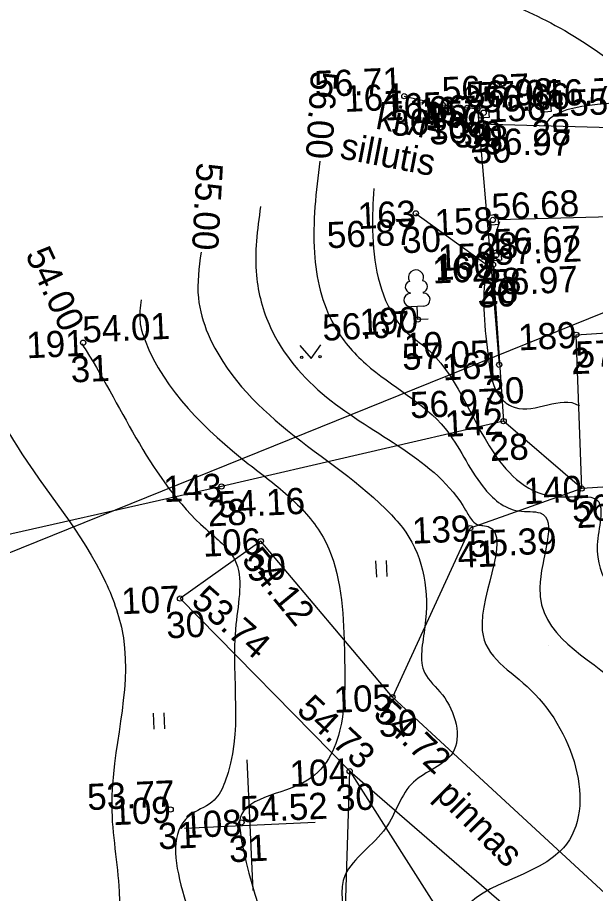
# Model space of a CAD drawing. Extents: x 641404 to 641608, y 6457581 to 6457733.
# Drawn here: x 641456.27 to 641478.35, y 6457664.11 to 6457697.54 of the extents above; entities that cross this region are included whole.
import ezdxf

# ---------------------------------------------------------------- set-up
doc = ezdxf.new("R2010")
doc.units = 0
for name, color, linetype in [('Level 10', 7, 'Continuous'), ('Level 28', 7, 'Continuous'), ('Level 30', 7, 'Continuous'), ('Level 31', 7, 'Continuous'), ('Level 33', 7, 'Continuous'), ('Level 40', 7, 'Continuous'), ('Level 41', 7, 'Continuous'), ('Level 47', 7, 'Continuous'), ('Level 48', 7, 'Continuous'), ('Level 49', 7, 'Continuous'), ('Level 50', 7, 'Continuous'), ('Level 58', 7, 'Continuous'), ('Level 59', 7, 'Continuous'), ('Level 61', 7, 'Continuous'), ('RDT', 7, 'Continuous')]:
    doc.layers.add(name, color=color, linetype=linetype)

# ---------------------------------------------------------------- blocks, each defined once
blk = doc.blocks.new('VMETS')
at = {"layer": 'RDT'}
blk.add_circle((0, 0), 0.311, dxfattribs=at)

msp = doc.modelspace()

# ---------------------------------------------------------------- linework, layer by layer
at = {"layer": 'Level 10'}
for p, q in [((641471.269, 6457687.033), (641471.27, 6457687.001)), ((641471.768, 6457687.055), (641471.769, 6457687.023)), ((641471.792, 6457686.524), (641471.292, 6457686.501)), ((641471.564, 6457686.013), (641471.542, 6457686.512)), ((641471.964, 6457686.031), (641471.564, 6457686.013))]:
    msp.add_line(p, q, dxfattribs=at)
for centre, radius, start, end in [((641471.493, 6457687.611), 0.292, 335.1438, 209.984), ((641471.309, 6457687.253), 0.224, 107.808, 259.643), ((641471.708, 6457687.271), 0.224, 285.4849, 77.3198), ((641471.281, 6457686.751), 0.25, 92.564, 272.5639), ((641471.781, 6457686.773), 0.25, 272.5639, 92.5639)]:
    msp.add_arc(centre, radius, start, end, dxfattribs=at)
at = {"layer": 'Level 28'}
for points in [[(641473.865, 6457694.079), (641474.253, 6457694.116), (641474.29, 6457693.728), (641473.902, 6457693.691)], [(641476.662, 6457693.956), (641476.274, 6457693.918), (641476.237, 6457694.307), (641476.625, 6457694.344)], [(641474.253, 6457689.602), (641474.219, 6457689.99), (641474.608, 6457690.024), (641474.641, 6457689.635)], [(641474.378, 6457688.248), (641474.342, 6457688.636), (641474.73, 6457688.672), (641474.766, 6457688.283)]]:
    msp.add_lwpolyline(points, close=True, dxfattribs=at)
msp.add_lwpolyline([(641474.435, 6457688.106), (641474.84, 6457682.133), (641464.065, 6457679.641), (641453.669, 6457677.294), (641437.536, 6457673.826), (641435.334, 6457681.069)], dxfattribs=at)
at = {"layer": 'Level 30'}
msp.add_line((641471.488, 6457690.064), (641474.365, 6457687.984), dxfattribs=at)
for points in [[(641471.047, 6457694.534), (641472.522, 6457694.204), (641473.448, 6457694.088), (641473.837, 6457694.061), (641474.365, 6457687.984), (641474.673, 6457684.285)], [(641473.888, 6457693.483), (641481.708, 6457693.26), (641487.451, 6457692.79), (641493.564, 6457691.396), (641495.922, 6457689.785), (641501.082, 6457685.031), (641507.688, 6457675.67), (641513.017, 6457667.832), (641515.919, 6457664.645), (641519.511, 6457662.451), (641523.684, 6457663.435)], [(641523.005, 6457651.908), (641516.022, 6457658.621), (641507.477, 6457670.38), (641499.717, 6457681.535), (641494.4, 6457686.49), (641491.204, 6457688.128), (641487.539, 6457689.253), (641480.866, 6457689.982), (641474.626, 6457689.818)], [(641500.28, 6457655.186), (641488.767, 6457657.779), (641480.37, 6457662.588), (641470.594, 6457671.601), (641465.568, 6457677.557), (641462.481, 6457675.365), (641468.962, 6457668.773), (641478.166, 6457660.813), (641487.131, 6457655.989), (641494.605, 6457652.866)]]:
    msp.add_lwpolyline(points, dxfattribs=at)
at = {"layer": 'Level 31'}
for centre in [(641471.047, 6457694.534), (641472.522, 6457694.204), (641474.177, 6457693.475), (641471.488, 6457690.064), (641474.365, 6457687.984), (641474.435, 6457688.106), (641471.564, 6457686.013), (641477.617, 6457685.431), (641458.781, 6457685.128), (641474.673, 6457684.285), (641474.84, 6457682.133), (641464.065, 6457679.641), (641477.827, 6457679.563), (641473.56, 6457678.051), (641465.568, 6457677.557), (641462.481, 6457675.365), (641470.594, 6457671.601), (641468.962, 6457668.773), (641462.121, 6457667.314), (641464.829, 6457666.819)]:
    msp.add_circle(centre, 0.1, dxfattribs=at)
at = {"layer": 'Level 33'}
msp.add_lwpolyline([(641481.306, 6457685.667), (641481.644, 6457679.808), (641477.827, 6457679.563), (641477.617, 6457685.431)], close=True, dxfattribs=at)
at = {"layer": 'Level 40'}
msp.add_lwpolyline([(641490.504, 6457723.613), (641494.962, 6457692.854), (641432.268, 6457667.546), (641424.931, 6457700.634)], dxfattribs=at)
at = {"layer": 'Level 41'}
for p, q in [((641467.059, 6457685.016), (641467.485, 6457684.529)), ((641467.485, 6457684.529), (641467.859, 6457685.052)), ((641477.827, 6457679.563), (641474.84, 6457682.133)), ((641469.952, 6457676.804), (641469.98, 6457676.185)), ((641470.358, 6457676.811), (641470.385, 6457676.203)), ((641461.45, 6457670.996), (641461.478, 6457670.376)), ((641461.856, 6457671.003), (641461.883, 6457670.394))]:
    msp.add_line(p, q, dxfattribs=at)
msp.add_lwpolyline([(641477.827, 6457679.563), (641473.56, 6457678.051), (641470.594, 6457671.601)], dxfattribs=at)
msp.add_lwpolyline([(641468.962, 6457668.773), (641472.764, 6457662.817), (641472.253, 6457657.126), (641468.694, 6457660.287)], close=True, dxfattribs=at)
for centre, radius in [((641467.13, 6457684.569), 0.0428), ((641467.829, 6457684.6), 0.0452)]:
    msp.add_circle(centre, radius, dxfattribs=at)
at = {"layer": 'Level 47'}
for points in [[(641475.316, 6457697.963), (641478.162, 6457696.421), (641480.038, 6457694.567), (641476.43, 6457693.474), (641476.394, 6457693.417)], [(641467.823, 6457692.062), (641467.616, 6457688.56), (641468.362, 6457685.792), (641469.574, 6457684.322), (641472.606, 6457681.857), (641474.056, 6457679.63), (641475.416, 6457678.709), (641476.234, 6457678.632), (641476.222, 6457675.78), (641479.289, 6457672.026), (641480.762, 6457663.734), (641480.775, 6457662.698), (641481.338, 6457662.034), (641481.234, 6457660.257), (641480.728, 6457657.604), (641479.944, 6457655.073), (641481.007, 6457652.825), (641481.333, 6457651.068), (641481.384, 6457650.837), (641483.956, 6457648.469), (641484.106, 6457648.294), (641484.504, 6457647.505), (641484.508, 6457646.278), (641484.558, 6457645.183), (641484.868, 6457644.61)], [(641469.878, 6457691.013), (641469.834, 6457689.421), (641470.767, 6457685.958), (641471.068, 6457685.592), (641471.825, 6457684.978), (641474.461, 6457680.924), (641476.938, 6457679.247), (641478.426, 6457679.109), (641478.419, 6457677.412), (641482.683, 6457672.192), (641483.015, 6457670.318), (641483.104, 6457663.335), (641486.898, 6457658.85), (641486.754, 6457656.38), (641486.511, 6457655.669), (641486.538, 6457655.551), (641486.827, 6457655.214), (641491.387, 6457646.205), (641491.388, 6457645.558), (641491.491, 6457645.366)], [(641465.554, 6457690.322), (641465.399, 6457687.699), (641465.934, 6457685.712), (641468.079, 6457683.052), (641473.388, 6457678.737), (641473.649, 6457678.335), (641473.895, 6457678.169), (641474.042, 6457678.156), (641474.025, 6457674.149), (641475.895, 6457671.86), (641476.988, 6457665.705), (641473.116, 6457662.807), (641473.114, 6457662.687), (641472.371, 6457658.439), (641472.217, 6457657.158), (641472.241, 6457657.028), (641473.627, 6457654.05), (641475.545, 6457649.993), (641475.62, 6457649.873), (641475.399, 6457649.31), (641475.003, 6457647.22), (641475.104, 6457646.922), (641478.477, 6457643.877)], [(641474.681, 6457689.742), (641474.169, 6457687.847), (641474.262, 6457684.513), (641474.775, 6457682.978), (641475.277, 6457682.651), (641477.713, 6457682.733), (641477.734, 6457682.72)], [(641463.284, 6457688.581), (641463.181, 6457686.837), (641463.553, 6457685.458), (641466.585, 6457681.782), (641470.557, 6457678.554), (641471.101, 6457677.899), (641471.836, 6457674.302), (641471.828, 6457672.518), (641472.501, 6457671.694), (641472.895, 6457669.48), (641471.395, 6457668.358), (641470.341, 6457666.614), (641468.792, 6457664.82), (641469.313, 6457660.671), (641469.211, 6457659.827), (641469.26, 6457658.098), (641471.243, 6457648.869), (641471.405, 6457648.52), (641471.38, 6457648.384), (641471.769, 6457647.242), (641472.991, 6457643.252), (641472.961, 6457642.994)], [(641460.994, 6457686.769), (641460.952, 6457685.927), (641461.144, 6457685.215), (641465.089, 6457680.511), (641466.705, 6457679.199), (641467.946, 6457677.704), (641468.747, 6457673.789), (641468.773, 6457672.445), (641468.645, 6457670.615), (641467.344, 6457668.428), (641464.753, 6457666.832), (641464.773, 6457666.523), (641466.271, 6457660.131), (641466.301, 6457659.058), (641467.337, 6457654.243), (641467.662, 6457650.212), (641467.708, 6457647.561), (641468.069, 6457646.187), (641469.08, 6457642.886), (641468.873, 6457641.106)], [(641458.728, 6457685.091), (641458.892, 6457684.834), (641463.464, 6457678.02), (641464.57, 6457676.848), (641464.617, 6457674.374), (641464.195, 6457668.363), (641463.782, 6457667.668), (641462.958, 6457667.161), (641463.363, 6457660.869), (641463.311, 6457659.857), (641463.938, 6457652.076), (641464.032, 6457646.629), (641464.775, 6457643.805), (641465.169, 6457642.52), (641464.784, 6457639.22)], [(641454.609, 6457684.213), (641456.23, 6457681.219), (641459.638, 6457675.987), (641460.317, 6457673.862), (641459.87, 6457667.464), (641460.157, 6457664.179), (641459.858, 6457658.373), (641460.216, 6457653.94), (641460.295, 6457649.283), (641460.31, 6457646.501), (641460.317, 6457646.039), (641460.257, 6457645.575), (641460.732, 6457641.627)], [(641450.503, 6457683.312), (641453.719, 6457677.372), (641453.786, 6457677.269), (641455.866, 6457670.77), (641455.654, 6457667.747), (641456.478, 6457658.31), (641456.528, 6457651.444), (641456.587, 6457646.924), (641455.916, 6457640.67), (641457.167, 6457636.063)]]:
    msp.add_spline(points, degree=3, dxfattribs=at)
at = {"layer": 'Level 50'}
for centre in [(641471.047, 6457694.534), (641472.522, 6457694.204), (641473.448, 6457694.088), (641473.837, 6457694.061), (641476.45, 6457694.131), (641474.078, 6457693.904), (641474.177, 6457693.475), (641471.488, 6457690.064), (641474.43, 6457689.813), (641474.554, 6457688.46), (641474.365, 6457687.984), (641474.435, 6457688.106), (641471.564, 6457686.013), (641477.617, 6457685.431), (641458.781, 6457685.128), (641474.673, 6457684.285), (641474.84, 6457682.133), (641464.065, 6457679.641), (641477.827, 6457679.563), (641473.56, 6457678.051), (641465.568, 6457677.557), (641462.481, 6457675.365), (641470.594, 6457671.601), (641468.962, 6457668.773), (641462.121, 6457667.314), (641464.829, 6457666.819)]:
    msp.add_circle(centre, 0.1, dxfattribs=at)
at = {"layer": 'Level 59'}
for centre in [(641473.448, 6457694.088), (641473.837, 6457694.061), (641476.45, 6457694.131), (641474.078, 6457693.904), (641474.43, 6457689.813), (641474.554, 6457688.46)]:
    msp.add_circle(centre, 0.1, dxfattribs=at)
at = {"layer": 'Level 61'}
for p, q in [((641465.033, 6457669.214), (641465.256, 6457664.219)), ((641462.647, 6457666.605), (641467.642, 6457666.828))]:
    msp.add_line(p, q, dxfattribs=at)

# ---------------------------------------------------------------- block references
at = {"layer": 'Level 10', "xscale": 0.0009999009865607718, "yscale": 0.0009999009865607716, "rotation": 2.563949633112373}
msp.add_blockref('VMETS', (641476.543, 6457673.588), dxfattribs=at)

# ---------------------------------------------------------------- texts
at = {"layer": 'Level 31'}
for s, rotation, p in [('56.71', 2.5639, (641467.638, 6457694.496)), ('56.87', 2.5639, (641472.501, 6457694.261)), ('56.97', 359.029, (641474.069, 6457692.32)), ('56.87', 2.5639, (641468.111, 6457688.728)), ('57.02', 2.5639, (641474.504, 6457688.086)), ('56.97', 2.5639, (641474.356, 6457686.918)), ('56.67', 2.5639, (641467.936, 6457685.201)), ('54.01', 2.5639, (641458.771, 6457685.127)), ('57.05', 2.5639, (641470.979, 6457684.081)), ('57.18', 2.5639, (641477.607, 6457684.17)), ('56.97', 2.5639, (641471.285, 6457682.241)), ('54.16', 2.5639, (641463.932, 6457678.45)), ('56.79', 2.5639, (641477.473, 6457678.286)), ('55.39', 2.5639, (641473.543, 6457676.942)), ('54.12', 309.5397, (641464.794, 6457676.812)), ('53.74', 318.6563, (641462.859, 6457675.198)), ('54.73', 317.2958, (641466.888, 6457671.05)), ('54.72', 316.3313, (641469.814, 6457670.907)), ('53.77', 2.5639, (641458.954, 6457667.287)), ('54.52', 2.5639, (641464.801, 6457666.817))]:
    msp.add_text(s, height=0.9999, rotation=rotation, dxfattribs=at).set_placement(p)
at = {"layer": 'Level 47'}
for s, rotation, p in [('56.00', 266.4577, (641467.49, 6457695.512)), ('55.00', 266.726, (641463.126, 6457692.024)), ('54.00', 294.8794, (641456.554, 6457688.5))]:
    msp.add_text(s, height=0.9999, rotation=rotation, dxfattribs=at).set_placement(p)
at = {"layer": 'Level 48'}
for s, p in [('164', (641468.772, 6457693.932)), ('165', (641470.296, 6457693.604)), ('155', (641476.624, 6457693.746)), ('166', (641471.248, 6457693.489)), ('167', (641471.612, 6457693.461)), ('157', (641471.853, 6457693.304)), ('156', (641474.249, 6457693.532)), ('168', (641471.977, 6457692.876)), ('163', (641469.288, 6457689.465)), ('158', (641472.23, 6457689.214)), ('159', (641472.354, 6457687.861)), ('162', (641472.14, 6457687.384)), ('160', (641472.235, 6457687.507)), ('190', (641469.364, 6457685.414)), ('189', (641475.417, 6457684.832)), ('191', (641456.631, 6457684.531)), ('161', (641472.523, 6457683.688)), ('142', (641472.615, 6457681.533)), ('143', (641461.865, 6457679.042)), ('140', (641475.626, 6457678.964)), ('139', (641471.36, 6457677.452)), ('106', (641463.368, 6457676.958)), ('107', (641460.256, 6457674.765)), ('105', (641468.369, 6457671.001)), ('104', (641466.687, 6457668.171)), ('109', (641459.921, 6457666.715)), ('108', (641462.629, 6457666.22))]:
    msp.add_text(s, height=0.9999, rotation=2.5639, dxfattribs=at).set_placement(p)
at = {"layer": 'Level 49'}
for s, height, p in [('30', 0.9999, (641470.539, 6457693.01)), ('30', 0.9999, (641472.014, 6457692.68)), ('30', 0.9999, (641472.941, 6457692.564)), ('30', 0.9999, (641473.33, 6457692.537)), ('28', 0.9999, (641473.57, 6457692.38)), ('28', 0.9999, (641475.942, 6457692.607)), ('30', 0.9999, (641473.67, 6457691.951)), ('30', 0.9999, (641470.981, 6457688.54)), ('28', 0.9999, (641473.923, 6457688.289)), ('28', 0.9999, (641474.047, 6457686.936)), ('30', 0.9999, (641473.857, 6457686.46)), ('28', 0.9999, (641473.928, 6457686.582)), ('10', 0.9999, (641471.057, 6457684.489)), ('2', 1, (641477.434, 6457683.922)), ('31', 0.9999, (641458.324, 6457683.606)), ('30', 0.9999, (641474.166, 6457682.761)), ('28', 0.9999, (641474.333, 6457680.609)), ('28', 0.9999, (641463.557, 6457678.117)), ('2', 1, (641477.644, 6457678.053)), ('41', 0.9999, (641473.102, 6457676.529)), ('30', 0.9999, (641465.061, 6457676.033)), ('30', 0.9999, (641461.974, 6457673.841)), ('30', 0.9999, (641470.087, 6457670.077)), ('30', 0.9999, (641468.455, 6457667.249)), ('31', 0.9999, (641461.664, 6457665.792)), ('31', 0.9999, (641464.372, 6457665.297))]:
    msp.add_text(s, height=height, rotation=2.5639, dxfattribs=at).set_placement(p)
at = {"layer": 'Level 58'}
for s, rotation, p in [('kivi-', 349.0861, (641469.915, 6457693.303)), ('sillutis', 349.0861, (641468.55, 6457692.173)), ('pinnas', 315.0069, (641472.185, 6457667.83))]:
    msp.add_text(s, height=0.9999, rotation=rotation, dxfattribs=at).set_placement(p)
at = {"layer": 'Level 59'}
for s, p in [('56.98', (641473.42, 6457694.086)), ('57.01', (641473.828, 6457694.06)), ('56.66', (641474.045, 6457693.902)), ('56.72', (641476.422, 6457694.13)), ('56.68', (641474.402, 6457689.812)), ('56.67', (641474.479, 6457688.456))]:
    msp.add_text(s, height=0.9999, rotation=2.5639, dxfattribs=at).set_placement(p)

doc.saveas('drawing.dxf')
